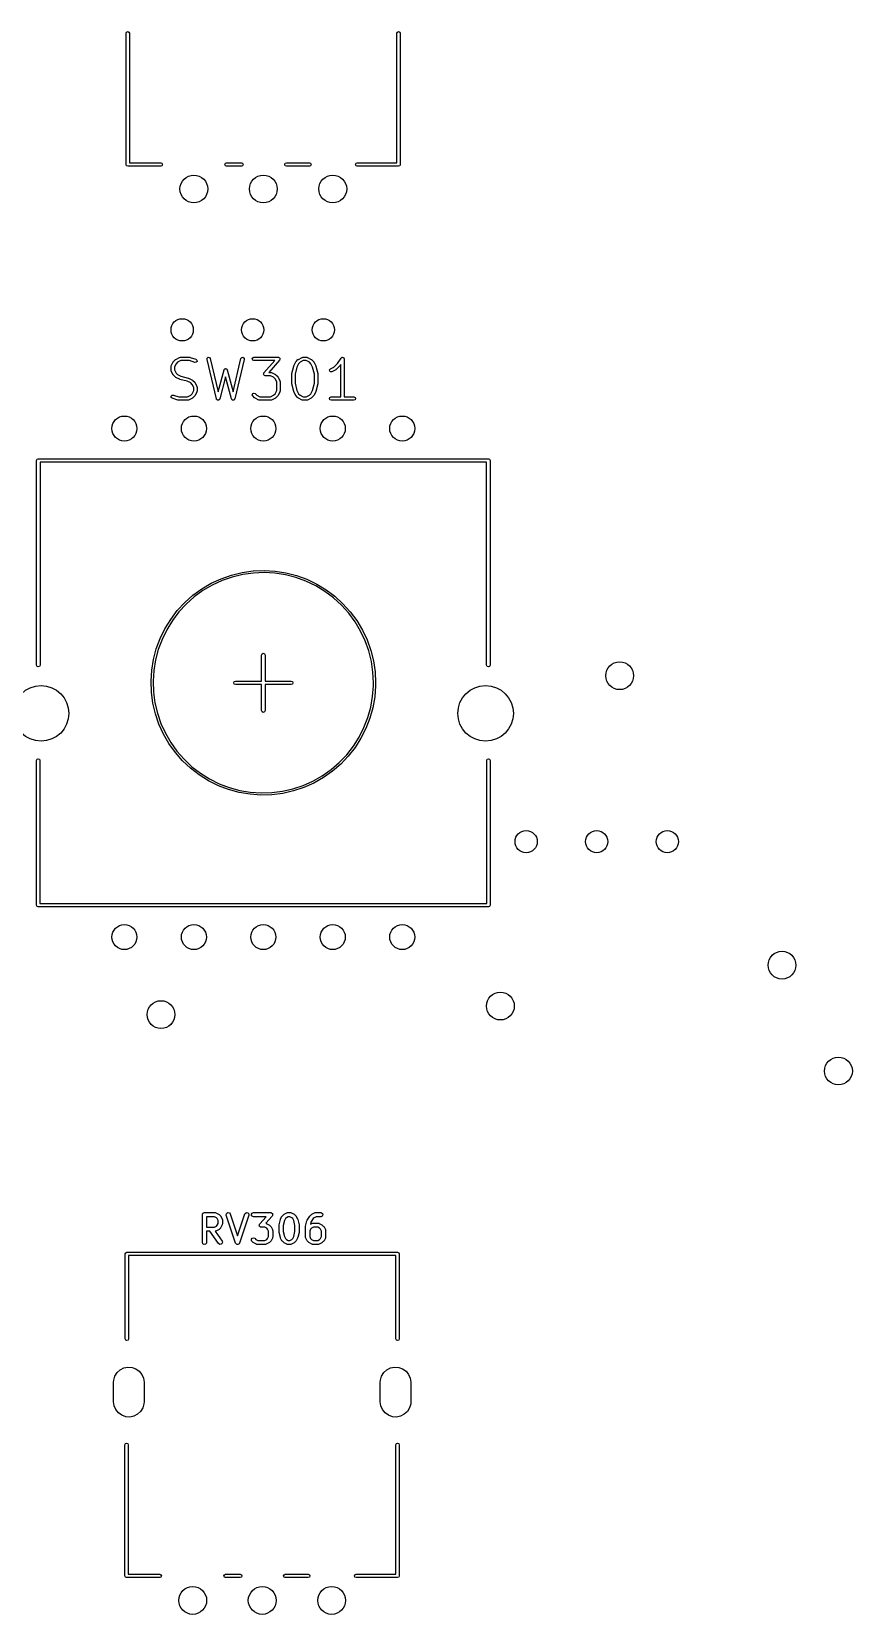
# Model space of a CAD drawing. Extents: x 75 to 204, y -140 to -31.
# Drawn here: x 104.1 to 133.6, y -140.2 to -83.2 of the extents above; entities that cross this region are included whole.
import ezdxf

# ---------------------------------------------------------------- set-up
doc = ezdxf.new("R2010")
doc.units = 0
doc.layers.add('BLACK', color=7, linetype='CONTINUOUS')

msp = doc.modelspace()

# ---------------------------------------------------------------- linework, layer by layer
at = {"layer": 'BLACK', "linetype": 'CONTINUOUS'}
for p, q in [((107.455, -83.31), (107.473, -83.2676)), ((107.455, -88.03), (107.455, -83.31)), ((107.473, -83.2676), (107.515, -83.25)), ((107.515, -83.25), (107.557, -83.2676)), ((107.557, -83.2676), (107.575, -83.31)), ((107.575, -83.31), (107.575, -87.97)), ((117.205, -83.31), (117.223, -83.2676)), ((117.205, -87.97), (117.205, -83.31)), ((117.223, -83.2676), (117.265, -83.25)), ((117.265, -83.25), (117.307, -83.2676)), ((117.307, -83.2676), (117.325, -83.31)), ((117.325, -83.31), (117.325, -88.03)), ((107.473, -88.0724), (107.455, -88.03)), ((107.515, -88.09), (107.473, -88.0724)), ((107.52, -88.0879), (107.515, -88.09)), ((107.525, -88.09), (107.52, -88.0879)), ((108.705, -88.09), (107.525, -88.09)), ((107.575, -87.97), (108.705, -87.97)), ((108.705, -87.97), (108.747, -87.9876)), ((108.747, -88.0724), (108.705, -88.09)), ((108.747, -87.9876), (108.765, -88.03)), ((108.765, -88.03), (108.747, -88.0724)), ((111.015, -88.03), (111.033, -87.9876)), ((111.033, -88.0724), (111.015, -88.03)), ((111.033, -87.9876), (111.075, -87.97)), ((111.075, -88.09), (111.033, -88.0724)), ((111.075, -87.97), (111.605, -87.97)), ((111.605, -88.09), (111.075, -88.09)), ((111.605, -87.97), (111.647, -87.9876)), ((111.647, -88.0724), (111.605, -88.09)), ((111.647, -87.9876), (111.665, -88.03)), ((111.665, -88.03), (111.647, -88.0724)), ((113.165, -88.03), (113.183, -87.9876)), ((113.183, -88.0724), (113.165, -88.03)), ((113.183, -87.9876), (113.225, -87.97)), ((113.225, -88.09), (113.183, -88.0724)), ((113.225, -87.97), (114.055, -87.97)), ((114.055, -88.09), (113.225, -88.09)), ((114.055, -87.97), (114.097, -87.9876)), ((114.097, -88.0724), (114.055, -88.09)), ((114.097, -87.9876), (114.115, -88.03)), ((114.115, -88.03), (114.097, -88.0724)), ((115.715, -88.03), (115.733, -87.9876)), ((115.733, -88.0724), (115.715, -88.03)), ((115.733, -87.9876), (115.775, -87.97)), ((115.775, -88.09), (115.733, -88.0724)), ((115.775, -87.97), (117.205, -87.97)), ((117.265, -88.09), (115.775, -88.09)), ((117.307, -88.0724), (117.265, -88.09)), ((117.325, -88.03), (117.307, -88.0724)), ((109.163, -95.1204), (109.231, -95.0526)), ((109.231, -95.0526), (109.24, -95.0488)), ((109.24, -95.0488), (109.247, -95.0413)), ((109.247, -95.0413), (109.382, -94.9735)), ((109.423, -95.0871), (109.309, -95.1443)), ((109.382, -94.9735), (109.396, -94.9725)), ((109.396, -94.9725), (109.409, -94.9671)), ((109.409, -94.9671), (109.749, -94.9671)), ((109.739, -95.0871), (109.423, -95.0871)), ((109.933, -95.1519), (109.739, -95.0871)), ((109.749, -94.9671), (109.758, -94.9709)), ((109.758, -94.9709), (109.768, -94.9702)), ((109.768, -94.9702), (109.971, -95.0381)), ((109.971, -95.0381), (110.006, -95.0682)), ((110.006, -95.0682), (110.009, -95.114)), ((110.369, -95.041), (110.376, -94.9957)), ((110.708, -96.466), (110.369, -95.041)), ((110.376, -94.9957), (110.413, -94.9688)), ((110.413, -94.9688), (110.459, -94.976)), ((110.459, -94.976), (110.486, -95.0132)), ((110.486, -95.0132), (110.77, -96.2069)), ((111.306, -96.2069), (111.59, -95.0132)), ((111.707, -95.041), (111.368, -96.466)), ((111.59, -95.0132), (111.617, -94.976)), ((111.617, -94.976), (111.662, -94.9688)), ((111.662, -94.9688), (111.7, -94.9957)), ((111.7, -94.9957), (111.707, -95.041)), ((111.996, -95.0271), (112.013, -94.9847)), ((112.013, -95.0696), (111.996, -95.0271)), ((112.013, -94.9847), (112.056, -94.9671)), ((112.056, -95.0871), (112.013, -95.0696)), ((112.056, -94.9671), (112.938, -94.9671)), ((112.806, -95.0871), (112.056, -95.0871)), ((112.418, -95.5305), (112.806, -95.0871)), ((112.983, -95.0667), (112.595, -95.51)), ((112.938, -94.9671), (112.957, -94.9752)), ((112.957, -94.9752), (112.977, -94.982)), ((112.977, -94.982), (112.978, -94.9839)), ((112.978, -94.9839), (112.98, -94.9847)), ((112.98, -94.9847), (112.988, -95.0042)), ((112.99, -95.0466), (112.983, -95.0667)), ((112.988, -95.0042), (112.998, -95.0232)), ((112.998, -95.0271), (112.99, -95.0466)), ((112.998, -95.0232), (112.997, -95.0252)), ((112.997, -95.0252), (112.998, -95.0271)), ((113.574, -95.1204), (113.642, -95.0526)), ((113.642, -95.0526), (113.651, -95.0488)), ((113.651, -95.0488), (113.657, -95.0413)), ((113.657, -95.0413), (113.793, -94.9735)), ((113.834, -95.0871), (113.72, -95.1443)), ((113.793, -94.9735), (113.807, -94.9725)), ((113.807, -94.9725), (113.82, -94.9671)), ((113.82, -94.9671), (113.956, -94.9671)), ((113.942, -95.0871), (113.834, -95.0871)), ((114.056, -95.1443), (113.942, -95.0871)), ((113.956, -94.9671), (113.969, -94.9725)), ((113.969, -94.9725), (113.983, -94.9735)), ((113.983, -94.9735), (114.118, -95.0413)), ((114.118, -95.0413), (114.125, -95.0488)), ((114.125, -95.0488), (114.134, -95.0526)), ((114.134, -95.0526), (114.202, -95.1204)), ((115.063, -95.1925), (115.195, -94.9939)), ((115.195, -94.9939), (115.2, -94.9904)), ((115.2, -94.9904), (115.203, -94.9847)), ((115.203, -94.9847), (115.219, -94.978)), ((115.219, -94.978), (115.233, -94.9683)), ((115.233, -94.9683), (115.239, -94.9695)), ((115.239, -94.9695), (115.245, -94.9671)), ((115.245, -94.9671), (115.261, -94.9738)), ((115.261, -94.9738), (115.278, -94.9772)), ((115.278, -94.9772), (115.282, -94.9824)), ((115.282, -94.9824), (115.287, -94.9847)), ((115.287, -94.9847), (115.294, -95.0009)), ((115.294, -95.0009), (115.304, -95.0154)), ((115.304, -95.0154), (115.303, -95.0214)), ((115.303, -95.0214), (115.305, -95.0271)), ((115.305, -95.0271), (115.305, -96.3921)), ((109.078, -95.2986), (109.083, -95.2857)), ((109.078, -95.4343), (109.078, -95.2986)), ((109.083, -95.4472), (109.078, -95.4343)), ((109.083, -95.2857), (109.084, -95.2717)), ((109.084, -95.4611), (109.083, -95.4472)), ((109.084, -95.2717), (109.152, -95.136)), ((109.152, -95.5968), (109.084, -95.4611)), ((109.152, -95.136), (109.16, -95.1296)), ((109.16, -95.6033), (109.152, -95.5968)), ((109.16, -95.1296), (109.163, -95.1204)), ((109.163, -95.6124), (109.16, -95.6033)), ((109.231, -95.6803), (109.163, -95.6124)), ((109.255, -95.1984), (109.198, -95.3127)), ((109.198, -95.3127), (109.198, -95.4201)), ((109.198, -95.4201), (109.255, -95.5345)), ((109.309, -95.1443), (109.255, -95.1984)), ((109.255, -95.5345), (109.309, -95.5885)), ((109.309, -95.5885), (109.43, -95.6491)), ((109.43, -95.6491), (109.695, -95.7154)), ((109.979, -95.1487), (109.933, -95.1519)), ((110.009, -95.114), (109.979, -95.1487)), ((110.77, -96.2069), (110.98, -95.4188)), ((111.038, -95.6671), (110.824, -96.4676)), ((110.98, -95.4188), (110.985, -95.4123)), ((110.985, -95.4123), (110.986, -95.4042)), ((110.986, -95.4042), (110.998, -95.3947)), ((110.998, -95.3947), (111.008, -95.3824)), ((111.008, -95.3824), (111.016, -95.3813)), ((111.016, -95.3813), (111.022, -95.3763)), ((111.022, -95.3763), (111.038, -95.3784)), ((111.038, -95.3784), (111.053, -95.3763)), ((111.251, -96.4676), (111.038, -95.6671)), ((111.053, -95.3763), (111.06, -95.3813)), ((111.06, -95.3813), (111.068, -95.3824)), ((111.068, -95.3824), (111.077, -95.3947)), ((111.077, -95.3947), (111.09, -95.4042)), ((111.09, -95.4042), (111.091, -95.4123)), ((111.091, -95.4123), (111.096, -95.4188)), ((111.096, -95.4188), (111.306, -96.2069)), ((112.403, -95.57), (112.411, -95.5505)), ((112.404, -95.572), (112.403, -95.57)), ((112.403, -95.574), (112.404, -95.572)), ((112.412, -95.5929), (112.403, -95.574)), ((112.411, -95.5505), (112.418, -95.5305)), ((112.42, -95.6124), (112.412, -95.5929)), ((112.422, -95.6132), (112.42, -95.6124)), ((112.423, -95.6152), (112.422, -95.6132)), ((112.443, -95.6219), (112.423, -95.6152)), ((112.463, -95.63), (112.443, -95.6219)), ((112.652, -95.63), (112.463, -95.63)), ((112.595, -95.51), (112.666, -95.51)), ((112.767, -95.6872), (112.652, -95.63)), ((112.666, -95.51), (112.679, -95.5153)), ((112.679, -95.5153), (112.693, -95.5163)), ((112.693, -95.5163), (112.829, -95.5842)), ((112.829, -95.5842), (112.835, -95.5917)), ((112.835, -95.5917), (112.845, -95.5954)), ((112.845, -95.5954), (112.912, -95.6633)), ((112.912, -95.6633), (112.916, -95.6724)), ((112.916, -95.6724), (112.924, -95.6789)), ((113.421, -95.57), (113.424, -95.563)), ((113.421, -95.9093), (113.421, -95.57)), ((113.423, -95.5554), (113.49, -95.284)), ((113.424, -95.563), (113.423, -95.5554)), ((113.49, -95.284), (113.494, -95.2785)), ((113.494, -95.2785), (113.495, -95.2717)), ((113.495, -95.2717), (113.563, -95.136)), ((113.605, -95.3195), (113.541, -95.5774)), ((113.541, -95.5774), (113.541, -95.9019)), ((113.563, -95.136), (113.57, -95.1296)), ((113.57, -95.1296), (113.574, -95.1204)), ((113.666, -95.1984), (113.605, -95.3195)), ((113.72, -95.1443), (113.666, -95.1984)), ((114.11, -95.1984), (114.056, -95.1443)), ((114.171, -95.3195), (114.11, -95.1984)), ((114.235, -95.5774), (114.171, -95.3195)), ((114.202, -95.1204), (114.205, -95.1296)), ((114.205, -95.1296), (114.213, -95.136)), ((114.213, -95.136), (114.281, -95.2717)), ((114.235, -95.9019), (114.235, -95.5774)), ((114.281, -95.2717), (114.281, -95.2785)), ((114.281, -95.2785), (114.285, -95.284)), ((114.285, -95.284), (114.353, -95.5554)), ((114.353, -95.5554), (114.352, -95.563)), ((114.352, -95.563), (114.355, -95.57)), ((114.355, -95.57), (114.355, -95.9093)), ((114.781, -95.4153), (114.811, -95.3806)), ((114.784, -95.4611), (114.781, -95.4153)), ((114.819, -95.4912), (114.784, -95.4611)), ((114.811, -95.3806), (114.938, -95.3171)), ((114.865, -95.488), (114.819, -95.4912)), ((115, -95.4201), (114.865, -95.488)), ((114.938, -95.3171), (115.063, -95.1925)), ((115.007, -95.4126), (115, -95.4201)), ((115.016, -95.4089), (115.007, -95.4126)), ((115.152, -95.2731), (115.016, -95.4089)), ((115.154, -95.2674), (115.152, -95.2731)), ((115.159, -95.264), (115.154, -95.2674)), ((115.185, -95.2253), (115.159, -95.264)), ((115.185, -96.3921), (115.185, -95.2253)), ((109.24, -95.6841), (109.231, -95.6803)), ((109.247, -95.6915), (109.24, -95.6841)), ((109.382, -95.7594), (109.247, -95.6915)), ((109.389, -95.7599), (109.382, -95.7594)), ((109.395, -95.7639), (109.389, -95.7599)), ((109.66, -95.8302), (109.395, -95.7639)), ((109.781, -95.8907), (109.66, -95.8302)), ((109.695, -95.7154), (109.701, -95.7194)), ((109.701, -95.7194), (109.708, -95.7199)), ((109.708, -95.7199), (109.843, -95.7878)), ((109.835, -95.9448), (109.781, -95.8907)), ((109.892, -96.0592), (109.835, -95.9448)), ((109.835, -96.2809), (109.892, -96.1665)), ((109.843, -95.7878), (109.85, -95.7952)), ((109.85, -95.7952), (109.859, -95.799)), ((109.859, -95.799), (109.927, -95.8669)), ((109.892, -96.1665), (109.892, -96.0592)), ((109.927, -95.8669), (109.93, -95.876)), ((109.93, -95.876), (109.938, -95.8825)), ((109.938, -95.8825), (110.006, -96.0182)), ((110.006, -96.2075), (109.938, -96.3433)), ((110.006, -96.0182), (110.007, -96.0321)), ((110.007, -96.1936), (110.006, -96.2075)), ((110.007, -96.0321), (110.012, -96.045)), ((110.012, -96.1807), (110.007, -96.1936)), ((110.012, -96.045), (110.012, -96.1807)), ((112.821, -95.7413), (112.767, -95.6872)), ((112.878, -95.8556), (112.821, -95.7413)), ((112.821, -96.2809), (112.878, -96.1665)), ((112.878, -96.1665), (112.878, -95.8556)), ((112.924, -95.6789), (112.992, -95.8146)), ((112.992, -96.2075), (112.924, -96.3433)), ((112.992, -95.8146), (112.993, -95.8285)), ((112.993, -96.1936), (112.992, -96.2075)), ((112.993, -95.8285), (112.998, -95.8414)), ((112.998, -96.1807), (112.993, -96.1936)), ((112.998, -95.8414), (112.998, -96.1807)), ((113.424, -95.9163), (113.421, -95.9093)), ((113.423, -95.9238), (113.424, -95.9163)), ((113.49, -96.1953), (113.423, -95.9238)), ((113.494, -96.2007), (113.49, -96.1953)), ((113.495, -96.2075), (113.494, -96.2007)), ((113.563, -96.3433), (113.495, -96.2075)), ((113.541, -95.9019), (113.605, -96.1598)), ((113.605, -96.1598), (113.666, -96.2809)), ((114.11, -96.2809), (114.171, -96.1598)), ((114.171, -96.1598), (114.235, -95.9019)), ((114.281, -96.2075), (114.213, -96.3433)), ((114.285, -96.1953), (114.281, -96.2007)), ((114.281, -96.2007), (114.281, -96.2075)), ((114.353, -95.9238), (114.285, -96.1953)), ((114.355, -95.9093), (114.352, -95.9163)), ((114.352, -95.9163), (114.353, -95.9238)), ((109.081, -96.3653), (109.111, -96.3306)), ((109.084, -96.4111), (109.081, -96.3653)), ((109.119, -96.4412), (109.084, -96.4111)), ((109.111, -96.3306), (109.157, -96.3274)), ((109.322, -96.5091), (109.119, -96.4412)), ((109.157, -96.3274), (109.351, -96.3921)), ((109.332, -96.5084), (109.322, -96.5091)), ((109.341, -96.5121), (109.332, -96.5084)), ((109.681, -96.5121), (109.341, -96.5121)), ((109.351, -96.3921), (109.667, -96.3921)), ((109.667, -96.3921), (109.781, -96.335)), ((109.694, -96.5068), (109.681, -96.5121)), ((109.708, -96.5058), (109.694, -96.5068)), ((109.843, -96.438), (109.708, -96.5058)), ((109.781, -96.335), (109.835, -96.2809)), ((109.85, -96.4305), (109.843, -96.438)), ((109.859, -96.4267), (109.85, -96.4305)), ((109.927, -96.3589), (109.859, -96.4267)), ((109.93, -96.3497), (109.927, -96.3589)), ((109.938, -96.3433), (109.93, -96.3497)), ((110.713, -96.4733), (110.708, -96.466)), ((110.715, -96.4822), (110.713, -96.4733)), ((110.726, -96.4912), (110.715, -96.4822)), ((110.735, -96.5032), (110.726, -96.4912)), ((110.744, -96.5047), (110.735, -96.5032)), ((110.751, -96.5101), (110.744, -96.5047)), ((110.766, -96.5082), (110.751, -96.5101)), ((110.78, -96.5105), (110.766, -96.5082)), ((110.788, -96.5052), (110.78, -96.5105)), ((110.796, -96.5041), (110.788, -96.5052)), ((110.806, -96.4923), (110.796, -96.5041)), ((110.818, -96.4836), (110.806, -96.4923)), ((110.819, -96.4747), (110.818, -96.4836)), ((110.824, -96.4676), (110.819, -96.4747)), ((111.257, -96.4747), (111.251, -96.4676)), ((111.258, -96.4836), (111.257, -96.4747)), ((111.27, -96.4923), (111.258, -96.4836)), ((111.279, -96.5041), (111.27, -96.4923)), ((111.288, -96.5052), (111.279, -96.5041)), ((111.295, -96.5105), (111.288, -96.5052)), ((111.31, -96.5082), (111.295, -96.5105)), ((111.325, -96.5101), (111.31, -96.5082)), ((111.332, -96.5047), (111.325, -96.5101)), ((111.341, -96.5032), (111.332, -96.5047)), ((111.349, -96.4912), (111.341, -96.5032)), ((111.361, -96.4822), (111.349, -96.4912)), ((111.362, -96.4733), (111.361, -96.4822)), ((111.368, -96.466), (111.362, -96.4733)), ((111.996, -96.3164), (112.013, -96.274)), ((112.013, -96.3589), (111.996, -96.3164)), ((112.013, -96.274), (112.056, -96.2564)), ((112.081, -96.4267), (112.013, -96.3589)), ((112.056, -96.2564), (112.098, -96.274)), ((112.09, -96.4305), (112.081, -96.4267)), ((112.097, -96.438), (112.09, -96.4305)), ((112.232, -96.5058), (112.097, -96.438)), ((112.098, -96.274), (112.159, -96.335)), ((112.159, -96.335), (112.273, -96.3921)), ((112.246, -96.5068), (112.232, -96.5058)), ((112.259, -96.5121), (112.246, -96.5068)), ((112.666, -96.5121), (112.259, -96.5121)), ((112.273, -96.3921), (112.652, -96.3921)), ((112.652, -96.3921), (112.767, -96.335)), ((112.679, -96.5068), (112.666, -96.5121)), ((112.693, -96.5058), (112.679, -96.5068)), ((112.829, -96.438), (112.693, -96.5058)), ((112.767, -96.335), (112.821, -96.2809)), ((112.835, -96.4305), (112.829, -96.438)), ((112.845, -96.4267), (112.835, -96.4305)), ((112.912, -96.3589), (112.845, -96.4267)), ((112.916, -96.3497), (112.912, -96.3589)), ((112.924, -96.3433), (112.916, -96.3497)), ((113.57, -96.3497), (113.563, -96.3433)), ((113.574, -96.3589), (113.57, -96.3497)), ((113.642, -96.4267), (113.574, -96.3589)), ((113.651, -96.4305), (113.642, -96.4267)), ((113.657, -96.438), (113.651, -96.4305)), ((113.793, -96.5058), (113.657, -96.438)), ((113.666, -96.2809), (113.72, -96.335)), ((113.72, -96.335), (113.834, -96.3921)), ((113.807, -96.5068), (113.793, -96.5058)), ((113.82, -96.5121), (113.807, -96.5068)), ((113.956, -96.5121), (113.82, -96.5121)), ((113.834, -96.3921), (113.942, -96.3921)), ((113.942, -96.3921), (114.056, -96.335)), ((113.969, -96.5068), (113.956, -96.5121)), ((113.983, -96.5058), (113.969, -96.5068)), ((114.118, -96.438), (113.983, -96.5058)), ((114.056, -96.335), (114.11, -96.2809)), ((114.125, -96.4305), (114.118, -96.438)), ((114.134, -96.4267), (114.125, -96.4305)), ((114.202, -96.3589), (114.134, -96.4267)), ((114.205, -96.3497), (114.202, -96.3589)), ((114.213, -96.3433), (114.205, -96.3497)), ((114.778, -96.4521), (114.795, -96.4097)), ((114.795, -96.4946), (114.778, -96.4521)), ((114.795, -96.4097), (114.838, -96.3921)), ((114.838, -96.5121), (114.795, -96.4946)), ((114.838, -96.3921), (115.185, -96.3921)), ((115.652, -96.5121), (114.838, -96.5121)), ((115.305, -96.3921), (115.652, -96.3921)), ((115.652, -96.3921), (115.695, -96.4097)), ((115.695, -96.4946), (115.652, -96.5121)), ((115.695, -96.4097), (115.712, -96.4521)), ((115.712, -96.4521), (115.695, -96.4946)), ((104.231, -98.68), (104.25, -98.6351)), ((104.231, -106.045), (104.231, -98.68)), ((104.25, -98.6351), (104.295, -98.6165)), ((104.295, -98.6165), (120.495, -98.6165)), ((120.431, -98.7435), (104.358, -98.7435)), ((104.358, -98.7435), (104.358, -106.045)), ((120.431, -106.045), (120.431, -98.7435)), ((120.495, -98.6165), (120.54, -98.6351)), ((120.54, -98.6351), (120.558, -98.68)), ((120.558, -98.68), (120.558, -106.045)), ((110.523, -103.1), (110.882, -102.934)), ((110.91, -103.004), (110.558, -103.166)), ((110.882, -102.934), (111.254, -102.804)), ((111.276, -102.877), (110.91, -103.004)), ((111.254, -102.804), (111.638, -102.712)), ((111.652, -102.785), (111.276, -102.877)), ((111.638, -102.712), (112.029, -102.657)), ((112.036, -102.732), (111.652, -102.785)), ((112.029, -102.657), (112.423, -102.64)), ((112.423, -102.715), (112.036, -102.732)), ((112.423, -102.64), (112.817, -102.662)), ((112.809, -102.737), (112.423, -102.715)), ((113.192, -102.796), (112.809, -102.737)), ((112.817, -102.662), (113.207, -102.723)), ((113.567, -102.893), (113.192, -102.796)), ((113.207, -102.723), (113.59, -102.821)), ((113.931, -103.025), (113.567, -102.893)), ((113.59, -102.821), (113.961, -102.956)), ((114.281, -103.192), (113.931, -103.025)), ((113.961, -102.956), (114.317, -103.126)), ((109.568, -103.794), (109.864, -103.531)), ((109.911, -103.59), (109.621, -103.847)), ((109.864, -103.531), (110.183, -103.299)), ((110.224, -103.362), (109.911, -103.59)), ((110.183, -103.299), (110.523, -103.1)), ((110.558, -103.166), (110.224, -103.362)), ((114.612, -103.393), (114.281, -103.192)), ((114.317, -103.126), (114.654, -103.331)), ((114.922, -103.625), (114.612, -103.393)), ((114.654, -103.331), (114.97, -103.567)), ((115.208, -103.886), (114.922, -103.625)), ((114.97, -103.567), (115.262, -103.833)), ((109.062, -104.398), (109.3, -104.083)), ((109.358, -104.131), (109.124, -104.44)), ((109.3, -104.083), (109.568, -103.794)), ((109.621, -103.847), (109.358, -104.131)), ((115.467, -104.174), (115.208, -103.886)), ((115.262, -103.833), (115.526, -104.127)), ((115.697, -104.486), (115.467, -104.174)), ((115.526, -104.127), (115.76, -104.444)), ((108.682, -105.088), (108.855, -104.734)), ((108.921, -104.77), (108.751, -105.118)), ((108.855, -104.734), (109.062, -104.398)), ((109.124, -104.44), (108.921, -104.77)), ((115.896, -104.819), (115.697, -104.486)), ((115.76, -104.444), (115.962, -104.783)), ((115.962, -104.783), (116.13, -105.14)), ((108.544, -105.458), (108.682, -105.088)), ((108.751, -105.118), (108.616, -105.481)), ((116.061, -105.169), (115.896, -104.819)), ((116.191, -105.534), (116.061, -105.169)), ((116.13, -105.14), (116.263, -105.512)), ((108.38, -106.23), (108.443, -105.84)), ((108.443, -105.84), (108.544, -105.458)), ((108.517, -105.856), (108.455, -106.238)), ((108.616, -105.481), (108.517, -105.856)), ((112.331, -105.68), (112.35, -105.635)), ((112.331, -106.617), (112.331, -105.68)), ((112.35, -105.635), (112.395, -105.617)), ((112.395, -105.617), (112.44, -105.635)), ((112.44, -105.635), (112.459, -105.68)), ((112.459, -105.68), (112.459, -106.617)), ((116.284, -105.91), (116.191, -105.534)), ((116.263, -105.512), (116.358, -105.895)), ((116.341, -106.293), (116.284, -105.91)), ((116.358, -105.895), (116.416, -106.286)), ((104.25, -106.09), (104.231, -106.045)), ((104.295, -106.108), (104.25, -106.09)), ((104.34, -106.09), (104.295, -106.108)), ((104.358, -106.045), (104.34, -106.09)), ((108.355, -106.624), (108.38, -106.23)), ((108.455, -106.238), (108.431, -106.625)), ((116.36, -106.68), (116.341, -106.293)), ((116.416, -106.286), (116.435, -106.68)), ((120.45, -106.09), (120.431, -106.045)), ((120.495, -106.108), (120.45, -106.09)), ((120.54, -106.09), (120.495, -106.108)), ((120.558, -106.045), (120.54, -106.09)), ((108.355, -106.625), (108.355, -106.624)), ((108.369, -107.018), (108.355, -106.625)), ((108.421, -107.409), (108.369, -107.018)), ((108.431, -106.625), (108.444, -107.012)), ((108.444, -107.012), (108.495, -107.396)), ((111.331, -106.68), (111.35, -106.635)), ((111.35, -106.725), (111.331, -106.68)), ((111.35, -106.635), (111.395, -106.617)), ((111.395, -106.743), (111.35, -106.725)), ((111.395, -106.617), (112.331, -106.617)), ((112.331, -106.743), (111.395, -106.743)), ((112.331, -107.68), (112.331, -106.743)), ((112.459, -106.617), (113.395, -106.617)), ((113.395, -106.743), (112.459, -106.743)), ((112.459, -106.743), (112.459, -107.68)), ((113.395, -106.617), (113.44, -106.635)), ((113.44, -106.725), (113.395, -106.743)), ((113.44, -106.635), (113.459, -106.68)), ((113.459, -106.68), (113.44, -106.725)), ((116.329, -107.177), (116.358, -106.791)), ((116.358, -106.791), (116.36, -106.68)), ((116.433, -106.793), (116.403, -107.186)), ((116.435, -106.68), (116.433, -106.793)), ((108.512, -107.794), (108.421, -107.409)), ((108.495, -107.396), (108.584, -107.773)), ((116.157, -107.931), (116.261, -107.558)), ((116.335, -107.575), (116.228, -107.955)), ((116.261, -107.558), (116.329, -107.177)), ((116.403, -107.186), (116.335, -107.575)), ((108.639, -108.167), (108.512, -107.794)), ((108.584, -107.773), (108.709, -108.14)), ((108.802, -108.527), (108.639, -108.167)), ((108.709, -108.14), (108.869, -108.492)), ((112.35, -107.725), (112.331, -107.68)), ((112.395, -107.743), (112.35, -107.725)), ((112.44, -107.725), (112.395, -107.743)), ((112.459, -107.68), (112.44, -107.725)), ((116.017, -108.293), (116.157, -107.931)), ((116.228, -107.955), (116.086, -108.323)), ((108.999, -108.869), (108.802, -108.527)), ((108.869, -108.492), (109.062, -108.828)), ((115.635, -108.965), (115.842, -108.638)), ((115.908, -108.676), (115.696, -109.009)), ((115.842, -108.638), (116.017, -108.293)), ((116.086, -108.323), (115.908, -108.676)), ((109.229, -109.189), (108.999, -108.869)), ((109.062, -108.828), (109.288, -109.143)), ((109.489, -109.486), (109.229, -109.189)), ((109.288, -109.143), (109.543, -109.434)), ((115.129, -109.551), (115.396, -109.271)), ((115.453, -109.32), (115.181, -109.606)), ((115.396, -109.271), (115.635, -108.965)), ((115.696, -109.009), (115.453, -109.32)), ((104.235, -109.474), (104.253, -109.432)), ((104.235, -114.672), (104.235, -109.474)), ((104.253, -109.432), (104.295, -109.414)), ((104.295, -109.414), (104.337, -109.432)), ((104.337, -109.432), (104.355, -109.474)), ((104.355, -109.474), (104.355, -114.616)), ((109.777, -109.757), (109.489, -109.486)), ((109.543, -109.434), (109.825, -109.699)), ((110.089, -109.997), (109.777, -109.757)), ((109.825, -109.699), (110.132, -109.936)), ((114.519, -110.028), (114.836, -109.804)), ((114.882, -109.864), (114.56, -110.091)), ((114.836, -109.804), (115.129, -109.551)), ((115.181, -109.606), (114.882, -109.864)), ((120.435, -109.474), (120.453, -109.432)), ((120.435, -114.616), (120.435, -109.474)), ((120.453, -109.432), (120.495, -109.414)), ((120.495, -109.414), (120.537, -109.432)), ((120.537, -109.432), (120.555, -109.474)), ((120.555, -109.474), (120.555, -114.672)), ((110.424, -110.207), (110.089, -109.997)), ((110.132, -109.936), (110.461, -110.141)), ((110.778, -110.382), (110.424, -110.207)), ((110.461, -110.141), (110.808, -110.313)), ((111.147, -110.522), (110.778, -110.382)), ((110.808, -110.313), (111.17, -110.451)), ((111.17, -110.451), (111.544, -110.552)), ((113.461, -110.499), (113.829, -110.376)), ((113.856, -110.447), (113.481, -110.571)), ((113.829, -110.376), (114.183, -110.219)), ((114.217, -110.286), (113.856, -110.447)), ((114.183, -110.219), (114.519, -110.028)), ((114.56, -110.091), (114.217, -110.286)), ((111.527, -110.626), (111.147, -110.522)), ((111.917, -110.692), (111.527, -110.626)), ((111.544, -110.552), (111.926, -110.617)), ((112.31, -110.719), (111.917, -110.692)), ((111.926, -110.617), (112.312, -110.644)), ((112.705, -110.708), (112.31, -110.719)), ((112.312, -110.644), (112.699, -110.633)), ((112.699, -110.633), (113.083, -110.585)), ((113.097, -110.659), (112.705, -110.708)), ((113.083, -110.585), (113.461, -110.499)), ((113.481, -110.571), (113.097, -110.659)), ((104.231, -114.68), (104.235, -114.672)), ((104.25, -114.725), (104.231, -114.68)), ((104.295, -114.743), (104.25, -114.725)), ((120.495, -114.743), (104.295, -114.743)), ((104.355, -114.616), (120.435, -114.616)), ((120.54, -114.725), (120.495, -114.743)), ((120.558, -114.68), (120.54, -114.725)), ((120.555, -114.672), (120.558, -114.68)), ((110.201, -125.817), (110.203, -125.808)), ((110.201, -126.817), (110.201, -125.817)), ((110.202, -125.804), (110.204, -125.801)), ((110.203, -125.808), (110.202, -125.804)), ((110.204, -125.801), (110.205, -125.792)), ((110.205, -125.792), (110.218, -125.777)), ((110.218, -125.777), (110.228, -125.76)), ((110.228, -125.76), (110.234, -125.758)), ((110.234, -125.758), (110.238, -125.752)), ((110.238, -125.752), (110.258, -125.749)), ((110.258, -125.749), (110.276, -125.742)), ((110.276, -125.742), (110.657, -125.742)), ((110.657, -125.742), (110.683, -125.747)), ((110.683, -125.747), (110.686, -125.75)), ((110.686, -125.75), (110.69, -125.75)), ((110.69, -125.75), (110.786, -125.798)), ((110.786, -125.798), (110.804, -125.811)), ((110.804, -125.811), (110.805, -125.812)), ((110.805, -125.812), (110.853, -125.86)), ((111.058, -125.815), (111.077, -125.768)), ((111.062, -125.841), (111.058, -125.815)), ((111.395, -126.841), (111.062, -125.841)), ((111.077, -125.768), (111.122, -125.743)), ((111.122, -125.743), (111.172, -125.753)), ((111.172, -125.753), (111.204, -125.794)), ((111.204, -125.794), (111.466, -126.58)), ((111.466, -126.58), (111.729, -125.794)), ((111.871, -125.841), (111.538, -126.841)), ((111.729, -125.794), (111.741, -125.771)), ((111.741, -125.771), (111.785, -125.744)), ((111.785, -125.744), (111.835, -125.751)), ((111.835, -125.751), (111.87, -125.79)), ((111.87, -125.79), (111.871, -125.841)), ((111.964, -125.804), (111.99, -125.76)), ((111.973, -125.855), (111.964, -125.804)), ((112.012, -125.888), (111.973, -125.855)), ((111.99, -125.76), (112.038, -125.742)), ((112.038, -125.742), (112.657, -125.742)), ((112.657, -125.742), (112.668, -125.744)), ((112.668, -125.744), (112.671, -125.744)), ((112.671, -125.744), (112.674, -125.745)), ((112.674, -125.745), (112.683, -125.747)), ((112.683, -125.747), (112.698, -125.76)), ((112.698, -125.76), (112.715, -125.77)), ((112.721, -125.848), (112.713, -125.867)), ((112.715, -125.77), (112.717, -125.776)), ((112.717, -125.776), (112.722, -125.78)), ((112.731, -125.83), (112.721, -125.848)), ((112.722, -125.78), (112.725, -125.8)), ((112.725, -125.8), (112.732, -125.819)), ((112.732, -125.819), (112.73, -125.825)), ((112.73, -125.825), (112.731, -125.83)), ((113.08, -125.86), (113.128, -125.812)), ((113.128, -125.812), (113.146, -125.799)), ((113.146, -125.799), (113.147, -125.798)), ((113.147, -125.798), (113.242, -125.75)), ((113.242, -125.75), (113.267, -125.743)), ((113.267, -125.743), (113.272, -125.744)), ((113.272, -125.744), (113.276, -125.742)), ((113.276, -125.742), (113.371, -125.742)), ((113.371, -125.742), (113.397, -125.747)), ((113.397, -125.747), (113.4, -125.75)), ((113.4, -125.75), (113.405, -125.75)), ((113.405, -125.75), (113.5, -125.798)), ((113.5, -125.798), (113.518, -125.811)), ((113.518, -125.811), (113.519, -125.812)), ((113.519, -125.812), (113.567, -125.86)), ((114.08, -125.86), (114.128, -125.812)), ((114.128, -125.812), (114.146, -125.799)), ((114.146, -125.799), (114.147, -125.798)), ((114.147, -125.798), (114.242, -125.75)), ((114.242, -125.75), (114.267, -125.743)), ((114.267, -125.743), (114.272, -125.744)), ((114.272, -125.744), (114.276, -125.742)), ((114.276, -125.742), (114.466, -125.742)), ((114.466, -125.742), (114.492, -125.747)), ((114.492, -125.747), (114.531, -125.78)), ((114.54, -125.83), (114.515, -125.875)), ((114.531, -125.78), (114.54, -125.83)), ((110.351, -125.892), (110.351, -126.266)), ((110.639, -125.892), (110.351, -125.892)), ((110.351, -126.266), (110.639, -126.266)), ((110.475, -126.416), (110.351, -126.416)), ((110.351, -126.416), (110.351, -126.817)), ((110.786, -126.86), (110.475, -126.416)), ((110.708, -125.927), (110.639, -125.892)), ((110.639, -126.266), (110.708, -126.232)), ((110.661, -126.415), (110.658, -126.416)), ((110.658, -126.416), (110.909, -126.774)), ((110.665, -126.416), (110.661, -126.415)), ((110.69, -126.408), (110.665, -126.416)), ((110.786, -126.361), (110.69, -126.408)), ((110.738, -125.957), (110.708, -125.927)), ((110.708, -126.232), (110.738, -126.202)), ((110.772, -126.026), (110.738, -125.957)), ((110.738, -126.202), (110.772, -126.133)), ((110.772, -126.133), (110.772, -126.026)), ((110.787, -126.359), (110.786, -126.361)), ((110.805, -126.347), (110.787, -126.359)), ((110.853, -126.299), (110.805, -126.347)), ((110.853, -125.86), (110.866, -125.878)), ((110.867, -126.279), (110.853, -126.298)), ((110.853, -126.298), (110.853, -126.299)), ((110.866, -125.878), (110.867, -125.879)), ((110.867, -125.879), (110.914, -125.974)), ((110.914, -126.184), (110.867, -126.279)), ((110.914, -125.974), (110.922, -125.999)), ((110.915, -126.18), (110.914, -126.184)), ((110.918, -126.176), (110.915, -126.18)), ((110.922, -126.151), (110.918, -126.176)), ((110.922, -125.999), (110.921, -126.004)), ((110.921, -126.004), (110.922, -126.008)), ((110.922, -126.008), (110.922, -126.151)), ((112.038, -125.892), (112.012, -125.888)), ((112.492, -125.892), (112.038, -125.892)), ((112.249, -126.197), (112.251, -126.191)), ((112.255, -126.216), (112.249, -126.197)), ((112.25, -126.185), (112.26, -126.168)), ((112.251, -126.191), (112.25, -126.185)), ((112.259, -126.236), (112.255, -126.216)), ((112.263, -126.24), (112.259, -126.236)), ((112.26, -126.168), (112.267, -126.149)), ((112.265, -126.245), (112.263, -126.24)), ((112.282, -126.256), (112.265, -126.245)), ((112.267, -126.149), (112.492, -125.892)), ((112.298, -126.269), (112.282, -126.256)), ((112.306, -126.27), (112.298, -126.269)), ((112.309, -126.272), (112.306, -126.27)), ((112.312, -126.271), (112.309, -126.272)), ((112.324, -126.273), (112.312, -126.271)), ((112.449, -126.273), (112.324, -126.273)), ((112.517, -126.308), (112.449, -126.273)), ((112.713, -125.867), (112.486, -126.127)), ((112.486, -126.127), (112.492, -126.128)), ((112.492, -126.128), (112.496, -126.131)), ((112.496, -126.131), (112.5, -126.131)), ((112.5, -126.131), (112.595, -126.179)), ((112.548, -126.338), (112.517, -126.308)), ((112.582, -126.407), (112.548, -126.338)), ((112.582, -126.609), (112.582, -126.407)), ((112.595, -126.179), (112.613, -126.192)), ((112.613, -126.192), (112.615, -126.193)), ((112.615, -126.193), (112.662, -126.241)), ((112.662, -126.241), (112.675, -126.259)), ((112.675, -126.259), (112.676, -126.26)), ((112.676, -126.26), (112.724, -126.355)), ((112.724, -126.355), (112.731, -126.38)), ((112.731, -126.38), (112.73, -126.385)), ((112.73, -126.385), (112.732, -126.389)), ((112.732, -126.389), (112.732, -126.627)), ((112.963, -126.198), (112.965, -126.184)), ((112.963, -126.436), (112.963, -126.198)), ((112.965, -126.18), (113.013, -125.99)), ((112.965, -126.184), (112.965, -126.18)), ((113.013, -125.99), (113.018, -125.978)), ((113.018, -125.974), (113.066, -125.879)), ((113.018, -125.978), (113.018, -125.974)), ((113.066, -125.879), (113.079, -125.861)), ((113.079, -125.861), (113.08, -125.86)), ((113.156, -126.034), (113.113, -126.208)), ((113.113, -126.208), (113.113, -126.427)), ((113.113, -126.427), (113.156, -126.601)), ((113.195, -125.957), (113.156, -126.034)), ((113.225, -125.927), (113.195, -125.957)), ((113.294, -125.892), (113.225, -125.927)), ((113.353, -125.892), (113.294, -125.892)), ((113.422, -125.927), (113.353, -125.892)), ((113.452, -125.957), (113.422, -125.927)), ((113.491, -126.034), (113.452, -125.957)), ((113.534, -126.208), (113.491, -126.034)), ((113.491, -126.601), (113.534, -126.427)), ((113.534, -126.427), (113.534, -126.208)), ((113.567, -125.86), (113.58, -125.878)), ((113.58, -125.878), (113.581, -125.879)), ((113.581, -125.879), (113.629, -125.974)), ((113.629, -125.974), (113.632, -125.987)), ((113.632, -125.987), (113.634, -125.99)), ((113.634, -125.99), (113.682, -126.18)), ((113.682, -126.18), (113.683, -126.195)), ((113.683, -126.195), (113.684, -126.198)), ((113.684, -126.198), (113.684, -126.436)), ((113.915, -126.246), (113.918, -126.231)), ((113.915, -126.627), (113.915, -126.246)), ((113.917, -126.228), (113.965, -126.037)), ((113.918, -126.231), (113.917, -126.228)), ((113.965, -126.037), (113.975, -126.014)), ((113.975, -126.014), (114.071, -125.871)), ((113.975, -126.014), (113.975, -126.014)), ((114.099, -126.338), (114.065, -126.407)), ((114.065, -126.407), (114.065, -126.609)), ((114.071, -125.871), (114.079, -125.863)), ((114.079, -125.863), (114.08, -125.86)), ((114.107, -126.086), (114.089, -126.16)), ((114.089, -126.16), (114.147, -126.131)), ((114.13, -126.308), (114.099, -126.338)), ((114.191, -125.96), (114.107, -126.086)), ((114.198, -126.273), (114.13, -126.308)), ((114.147, -126.131), (114.172, -126.124)), ((114.172, -126.124), (114.176, -126.125)), ((114.176, -126.125), (114.181, -126.123)), ((114.181, -126.123), (114.371, -126.123)), ((114.225, -125.927), (114.191, -125.96)), ((114.353, -126.273), (114.198, -126.273)), ((114.294, -125.892), (114.225, -125.927)), ((114.466, -125.892), (114.294, -125.892)), ((114.422, -126.308), (114.353, -126.273)), ((114.371, -126.123), (114.397, -126.128)), ((114.397, -126.128), (114.4, -126.131)), ((114.4, -126.131), (114.405, -126.131)), ((114.405, -126.131), (114.5, -126.179)), ((114.452, -126.338), (114.422, -126.308)), ((114.487, -126.407), (114.452, -126.338)), ((114.515, -125.875), (114.466, -125.892)), ((114.487, -126.609), (114.487, -126.407)), ((114.5, -126.179), (114.518, -126.192)), ((114.518, -126.192), (114.519, -126.193)), ((114.519, -126.193), (114.567, -126.241)), ((114.567, -126.241), (114.58, -126.259)), ((114.58, -126.259), (114.581, -126.26)), ((114.581, -126.26), (114.629, -126.355)), ((114.629, -126.355), (114.636, -126.38)), ((114.636, -126.38), (114.635, -126.385)), ((114.635, -126.385), (114.637, -126.389)), ((114.637, -126.389), (114.637, -126.627)), ((110.218, -126.866), (110.201, -126.817)), ((110.263, -126.891), (110.218, -126.866)), ((110.313, -126.882), (110.263, -126.891)), ((110.346, -126.843), (110.313, -126.882)), ((110.351, -126.817), (110.346, -126.843)), ((110.828, -126.89), (110.786, -126.86)), ((110.879, -126.885), (110.828, -126.89)), ((110.915, -126.849), (110.879, -126.885)), ((110.909, -126.774), (110.92, -126.798)), ((110.92, -126.798), (110.915, -126.849)), ((111.397, -126.843), (111.395, -126.841)), ((111.397, -126.845), (111.397, -126.843)), ((111.412, -126.863), (111.397, -126.845)), ((111.427, -126.881), (111.412, -126.863)), ((111.429, -126.882), (111.427, -126.881)), ((111.431, -126.883), (111.429, -126.882)), ((111.454, -126.887), (111.431, -126.883)), ((111.477, -126.892), (111.454, -126.887)), ((111.479, -126.891), (111.477, -126.892)), ((111.481, -126.891), (111.479, -126.891)), ((111.502, -126.878), (111.481, -126.891)), ((111.523, -126.867), (111.502, -126.878)), ((111.525, -126.864), (111.523, -126.865)), ((111.523, -126.865), (111.523, -126.867)), ((111.538, -126.841), (111.525, -126.864)), ((111.965, -126.703), (111.995, -126.661)), ((111.97, -126.754), (111.965, -126.703)), ((111.985, -126.775), (111.97, -126.754)), ((112.032, -126.823), (111.985, -126.775)), ((111.995, -126.661), (112.044, -126.647)), ((112.034, -126.823), (112.032, -126.823)), ((112.052, -126.837), (112.034, -126.823)), ((112.044, -126.647), (112.091, -126.669)), ((112.147, -126.884), (112.052, -126.837)), ((112.091, -126.669), (112.13, -126.708)), ((112.13, -126.708), (112.198, -126.742)), ((112.152, -126.885), (112.147, -126.884)), ((112.155, -126.888), (112.152, -126.885)), ((112.181, -126.892), (112.155, -126.888)), ((112.466, -126.892), (112.181, -126.892)), ((112.198, -126.742), (112.449, -126.742)), ((112.449, -126.742), (112.517, -126.708)), ((112.471, -126.891), (112.466, -126.892)), ((112.475, -126.892), (112.471, -126.891)), ((112.5, -126.884), (112.475, -126.892)), ((112.595, -126.837), (112.5, -126.884)), ((112.517, -126.708), (112.548, -126.678)), ((112.548, -126.678), (112.582, -126.609)), ((112.596, -126.836), (112.595, -126.837)), ((112.615, -126.823), (112.596, -126.836)), ((112.662, -126.775), (112.615, -126.823)), ((112.663, -126.774), (112.662, -126.775)), ((112.676, -126.756), (112.663, -126.774)), ((112.724, -126.66), (112.676, -126.756)), ((112.727, -126.653), (112.724, -126.656)), ((112.724, -126.656), (112.724, -126.66)), ((112.732, -126.627), (112.727, -126.653)), ((112.964, -126.44), (112.963, -126.436)), ((112.965, -126.455), (112.964, -126.44)), ((113.013, -126.645), (112.965, -126.455)), ((113.015, -126.648), (113.013, -126.645)), ((113.018, -126.66), (113.015, -126.648)), ((113.066, -126.756), (113.018, -126.66)), ((113.067, -126.757), (113.066, -126.756)), ((113.08, -126.775), (113.067, -126.757)), ((113.128, -126.823), (113.08, -126.775)), ((113.129, -126.823), (113.128, -126.823)), ((113.147, -126.837), (113.129, -126.823)), ((113.242, -126.884), (113.147, -126.837)), ((113.156, -126.601), (113.195, -126.678)), ((113.195, -126.678), (113.225, -126.708)), ((113.225, -126.708), (113.294, -126.742)), ((113.247, -126.885), (113.242, -126.884)), ((113.25, -126.888), (113.247, -126.885)), ((113.276, -126.892), (113.25, -126.888)), ((113.371, -126.892), (113.276, -126.892)), ((113.294, -126.742), (113.353, -126.742)), ((113.353, -126.742), (113.422, -126.708)), ((113.375, -126.891), (113.371, -126.892)), ((113.38, -126.892), (113.375, -126.891)), ((113.405, -126.884), (113.38, -126.892)), ((113.5, -126.837), (113.405, -126.884)), ((113.422, -126.708), (113.452, -126.678)), ((113.452, -126.678), (113.491, -126.601)), ((113.501, -126.836), (113.5, -126.837)), ((113.519, -126.823), (113.501, -126.836)), ((113.567, -126.775), (113.519, -126.823)), ((113.568, -126.774), (113.567, -126.775)), ((113.581, -126.756), (113.568, -126.774)), ((113.629, -126.66), (113.581, -126.756)), ((113.634, -126.645), (113.629, -126.657)), ((113.629, -126.657), (113.629, -126.66)), ((113.682, -126.455), (113.634, -126.645)), ((113.684, -126.436), (113.682, -126.451)), ((113.682, -126.451), (113.682, -126.455)), ((113.917, -126.631), (113.915, -126.627)), ((113.916, -126.635), (113.917, -126.631)), ((113.923, -126.66), (113.916, -126.635)), ((113.971, -126.756), (113.923, -126.66)), ((113.972, -126.757), (113.971, -126.756)), ((113.985, -126.775), (113.972, -126.757)), ((114.032, -126.823), (113.985, -126.775)), ((114.034, -126.823), (114.032, -126.823)), ((114.052, -126.837), (114.034, -126.823)), ((114.147, -126.884), (114.052, -126.837)), ((114.065, -126.609), (114.099, -126.678)), ((114.099, -126.678), (114.13, -126.708)), ((114.13, -126.708), (114.198, -126.742)), ((114.152, -126.885), (114.147, -126.884)), ((114.155, -126.888), (114.152, -126.885)), ((114.181, -126.892), (114.155, -126.888)), ((114.371, -126.892), (114.181, -126.892)), ((114.198, -126.742), (114.353, -126.742)), ((114.353, -126.742), (114.422, -126.708)), ((114.375, -126.891), (114.371, -126.892)), ((114.38, -126.892), (114.375, -126.891)), ((114.405, -126.884), (114.38, -126.892)), ((114.5, -126.837), (114.405, -126.884)), ((114.422, -126.708), (114.452, -126.678)), ((114.452, -126.678), (114.487, -126.609)), ((114.501, -126.836), (114.5, -126.837)), ((114.519, -126.823), (114.501, -126.836)), ((114.567, -126.775), (114.519, -126.823)), ((114.568, -126.774), (114.567, -126.775)), ((114.581, -126.756), (114.568, -126.774)), ((114.629, -126.66), (114.581, -126.756)), ((114.632, -126.653), (114.629, -126.656)), ((114.629, -126.656), (114.629, -126.66)), ((114.637, -126.627), (114.632, -126.653)), ((107.425, -127.23), (107.443, -127.188)), ((107.425, -130.29), (107.425, -127.23)), ((107.443, -127.188), (107.485, -127.17)), ((107.485, -127.17), (117.225, -127.17)), ((117.165, -127.29), (107.545, -127.29)), ((107.545, -127.29), (107.545, -130.29)), ((117.165, -130.29), (117.165, -127.29)), ((117.225, -127.17), (117.267, -127.188)), ((117.267, -127.188), (117.285, -127.23)), ((117.285, -127.23), (117.285, -130.29)), ((107.443, -130.332), (107.425, -130.29)), ((107.485, -130.35), (107.443, -130.332)), ((107.527, -130.332), (107.485, -130.35)), ((107.545, -130.29), (107.527, -130.332)), ((117.183, -130.332), (117.165, -130.29)), ((117.225, -130.35), (117.183, -130.332)), ((117.267, -130.332), (117.225, -130.35)), ((117.285, -130.29), (117.267, -130.332)), ((107.053, -131.626), (107.131, -131.499)), ((107.131, -131.499), (107.241, -131.398)), ((107.241, -131.398), (107.374, -131.331)), ((107.374, -131.331), (107.52, -131.301)), ((107.52, -131.301), (107.669, -131.312)), ((107.669, -131.312), (107.81, -131.363)), ((107.81, -131.363), (107.932, -131.449)), ((107.932, -131.449), (108.025, -131.565)), ((116.653, -131.626), (116.731, -131.499)), ((116.731, -131.499), (116.841, -131.398)), ((116.841, -131.398), (116.974, -131.331)), ((116.974, -131.331), (117.12, -131.301)), ((117.12, -131.301), (117.269, -131.312)), ((117.269, -131.312), (117.41, -131.363)), ((117.41, -131.363), (117.532, -131.449)), ((117.532, -131.449), (117.625, -131.565)), ((107.005, -131.85), (107.011, -131.77)), ((107.005, -132.55), (107.005, -131.85)), ((107.011, -131.77), (107.053, -131.626)), ((108.025, -131.565), (108.085, -131.702)), ((108.085, -131.702), (108.105, -131.85)), ((108.105, -131.85), (108.105, -132.55)), ((116.605, -131.85), (116.611, -131.77)), ((116.605, -132.55), (116.605, -131.85)), ((116.611, -131.77), (116.653, -131.626)), ((117.625, -131.565), (117.685, -131.702)), ((117.685, -131.702), (117.705, -131.85)), ((117.705, -131.85), (117.705, -132.55)), ((107.025, -132.698), (107.005, -132.55)), ((108.099, -132.63), (108.057, -132.774)), ((108.105, -132.55), (108.099, -132.63)), ((116.625, -132.698), (116.605, -132.55)), ((117.699, -132.63), (117.657, -132.774)), ((117.705, -132.55), (117.699, -132.63)), ((107.085, -132.835), (107.025, -132.698)), ((107.178, -132.951), (107.085, -132.835)), ((107.3, -133.037), (107.178, -132.951)), ((107.441, -133.088), (107.3, -133.037)), ((107.59, -133.099), (107.441, -133.088)), ((107.736, -133.069), (107.59, -133.099)), ((107.869, -133.002), (107.736, -133.069)), ((107.979, -132.901), (107.869, -133.002)), ((108.057, -132.774), (107.979, -132.901)), ((116.685, -132.835), (116.625, -132.698)), ((116.778, -132.951), (116.685, -132.835)), ((116.9, -133.037), (116.778, -132.951)), ((117.041, -133.088), (116.9, -133.037)), ((117.19, -133.099), (117.041, -133.088)), ((117.336, -133.069), (117.19, -133.099)), ((117.469, -133.002), (117.336, -133.069)), ((117.579, -132.901), (117.469, -133.002)), ((117.657, -132.774), (117.579, -132.901)), ((107.415, -134.1), (107.433, -134.058)), ((107.415, -138.82), (107.415, -134.1)), ((107.433, -134.058), (107.475, -134.04)), ((107.475, -134.04), (107.517, -134.058)), ((107.517, -134.058), (107.535, -134.1)), ((107.535, -134.1), (107.535, -138.76)), ((117.165, -134.1), (117.183, -134.058)), ((117.165, -138.76), (117.165, -134.1)), ((117.183, -134.058), (117.225, -134.04)), ((117.225, -134.04), (117.267, -134.058)), ((117.267, -134.058), (117.285, -134.1)), ((117.285, -134.1), (117.285, -138.82)), ((107.433, -138.862), (107.415, -138.82)), ((107.475, -138.88), (107.433, -138.862)), ((107.48, -138.878), (107.475, -138.88)), ((107.485, -138.88), (107.48, -138.878)), ((108.665, -138.88), (107.485, -138.88)), ((107.535, -138.76), (108.665, -138.76)), ((108.665, -138.76), (108.707, -138.778)), ((108.707, -138.862), (108.665, -138.88)), ((108.707, -138.778), (108.725, -138.82)), ((108.725, -138.82), (108.707, -138.862)), ((110.975, -138.82), (110.993, -138.778)), ((110.993, -138.862), (110.975, -138.82)), ((110.993, -138.778), (111.035, -138.76)), ((111.035, -138.88), (110.993, -138.862)), ((111.035, -138.76), (111.565, -138.76)), ((111.565, -138.88), (111.035, -138.88)), ((111.565, -138.76), (111.607, -138.778)), ((111.607, -138.862), (111.565, -138.88)), ((111.607, -138.778), (111.625, -138.82)), ((111.625, -138.82), (111.607, -138.862)), ((113.125, -138.82), (113.143, -138.778)), ((113.143, -138.862), (113.125, -138.82)), ((113.143, -138.778), (113.185, -138.76)), ((113.185, -138.88), (113.143, -138.862)), ((113.185, -138.76), (114.015, -138.76)), ((114.015, -138.88), (113.185, -138.88)), ((114.015, -138.76), (114.057, -138.778)), ((114.057, -138.862), (114.015, -138.88)), ((114.057, -138.778), (114.075, -138.82)), ((114.075, -138.82), (114.057, -138.862)), ((115.675, -138.82), (115.693, -138.778)), ((115.693, -138.862), (115.675, -138.82)), ((115.693, -138.778), (115.735, -138.76)), ((115.735, -138.88), (115.693, -138.862)), ((115.735, -138.76), (117.165, -138.76)), ((117.225, -138.88), (115.735, -138.88)), ((117.267, -138.862), (117.225, -138.88)), ((117.285, -138.82), (117.267, -138.862))]:
    msp.add_line(p, q, dxfattribs=at)
at = {"layer": 'BLACK'}
for centre, radius in [((109.895, -88.91), 0.5), ((112.395, -88.91), 0.5), ((114.895, -88.91), 0.5), ((109.474, -93.98), 0.4), ((112.014, -93.98), 0.4), ((114.554, -93.98), 0.4), ((107.395, -97.53), 0.45), ((109.895, -97.53), 0.45), ((112.395, -97.53), 0.45), ((114.895, -97.53), 0.45), ((117.395, -97.53), 0.45), ((125.222, -106.426), 0.5), ((104.395, -107.78), 1), ((120.395, -107.78), 1), ((121.854, -112.395), 0.4), ((124.394, -112.395), 0.4), ((126.934, -112.395), 0.4), ((107.395, -115.83), 0.45), ((109.895, -115.83), 0.45), ((112.395, -115.83), 0.45), ((114.895, -115.83), 0.45), ((117.395, -115.83), 0.45), ((131.064, -116.84), 0.5), ((120.929, -118.313), 0.5), ((108.712, -118.618), 0.5), ((133.096, -120.65), 0.5), ((109.855, -139.7), 0.5), ((112.355, -139.7), 0.5), ((114.855, -139.7), 0.5)]:
    msp.add_circle(centre, radius, dxfattribs=at)

doc.saveas('drawing.dxf')
